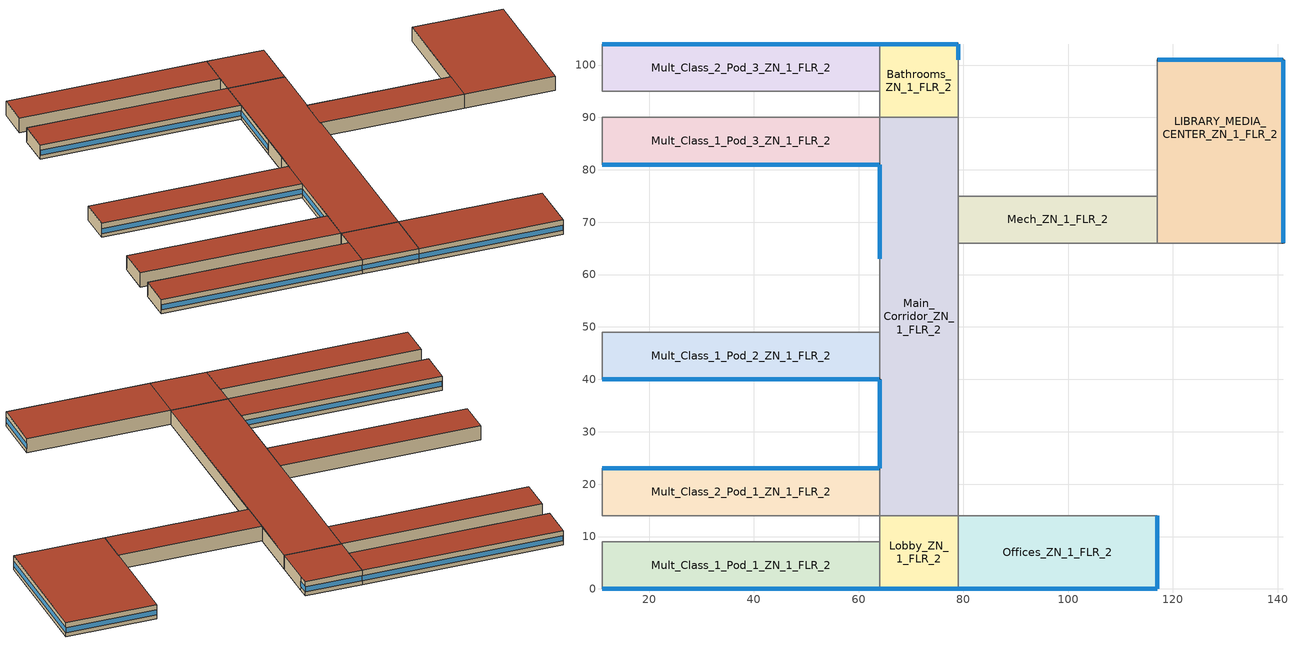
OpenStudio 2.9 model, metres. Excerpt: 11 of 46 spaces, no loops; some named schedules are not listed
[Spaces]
Bathrooms_ZN_1_FLR_2
 floor to Bathrooms_ZN_1_FLR_1: 79,104 79,90 64,90 64,104 z4
 wall outside (Bathrooms_ZN_1_FLR_2_Wall_4 Typical Insulated Steel Framed Exterior Wall R-11.9): 79,104 64,104 z4:8
 wall outside (Bathrooms_ZN_1_FLR_2_Wall_3 Typical Insulated Steel Framed Exterior Wall R-11.9): 79,101 79,104 z4:8
 wall to Auditorium_ZN_1_FLR_1: 79,90 79,101 z4:8
 wall to Mult_Class_2_Pod_3_ZN_1_FLR_2: 64,104 64,95 z4:8
 wall to Corridor_Pod_3_ZN_1_FLR_2: 64,95 64,90 z4:8
 wall to Main_Corridor_ZN_1_FLR_2: 64,90 79,90 z4:8
 window: 78.95,104 64.05,104 z5.1:6.51; 79,101.05 79,103.95 z5.1:6.55
 roof outside (Bathrooms_ZN_1_FLR_2_Ceiling Typical IEAD Roof - Highly Reflective R-20.83): 79,90 79,104 64,104 64,90 z8
Offices_ZN_1_FLR_2
 floor to Offices_ZN_1_FLR_1: 117,14 117,0 79,0 79,14 z4
 wall outside (Offices_ZN_1_FLR_2_Wall_1 Typical Insulated Steel Framed Exterior Wall R-11.9): 79,0 117,0 z4:8
 wall outside (Offices_ZN_1_FLR_2_Wall_2 Typical Insulated Steel Framed Exterior Wall R-11.9): 117,0 117,14 z4:8
 wall to Lobby_ZN_1_FLR_2: 79,14 79,0 z4:8
 wall to Gym_ZN_1_FLR_1: 117,14 79,14 z4:8
 window: 79.05,0 116.95,0 z5.1:6.5; 117,0.05 117,13.95 z5.1:6.51
 roof outside (Offices_ZN_1_FLR_2_Ceiling Typical IEAD Roof - Highly Reflective R-20.83): 117,0 117,14 79,14 79,0 z8
Mech_ZN_1_FLR_2
 floor to Mech_ZN_1_FLR_1: 117,75 117,66 79,66 79,75 z4
 wall to Gym_ZN_1_FLR_1: 79,66 117,66 z4:8
 wall to Main_Corridor_ZN_1_FLR_2: 79,75 79,66 z4:8
 wall to Auditorium_ZN_1_FLR_1: 117,75 79,75 z4:8
 wall to LIBRARY_MEDIA_CENTER_ZN_1_FLR_2: 117,66 117,75 z4:8
 roof outside: 117,66 117,75 79,75 79,66 z8
LIBRARY_MEDIA_CENTER_ZN_1_FLR_2
 floor to Kitchen_ZN_1_FLR_1: 141,75 141,66 117,66 117,75 z4
 floor to Cafeteria_ZN_1_FLR_1: 141,101 141,75 117,75 117,101 z4
 wall outside (LIBRARY_MEDIA_CENTER_Wall_3 Typical Insulated Steel Framed Exterior Wall R-11.9): 141,101 117,101 z4:8
 wall outside (LIBRARY_MEDIA_CENTER_Wall_2 Typical Insulated Steel Framed Exterior Wall R-11.9): 141,66 141,101 z4:8
 wall to Auditorium_ZN_1_FLR_1: 117,101 117,75 z4:8
 wall to Aux_Gym_ZN_1_FLR_1: 117,66 141,66 z4:8
 window: 141,66.05 141,100.95 z5.1:6.5; 140.95,101 117.05,101 z5.1:6.51
 roof outside (LIBRARY_MEDIA_CENTER_Ceiling Typical IEAD Roof - Highly Reflective R-20.83): 141,66 141,101 117,101 117,66 z8
Main_Corridor_ZN_1_FLR_2
 floor to Main_Corridor_ZN_1_FLR_1: 79,90 79,14 64,14 64,90 z4
 wall outside (Main_Corridor_ZN_1_FLR_2_Wall_7 Typical Insulated Steel Framed Exterior Wall R-11.9): 64,81 64,63 z4:8
 wall outside (Main_Corridor_ZN_1_FLR_2_Wall_11 Typical Insulated Steel Framed Exterior Wall R-11.9): 64,40 64,23 z4:8
 wall to Gym_ZN_1_FLR_1: 79,14 79,66 z4:8
 wall to Mult_Class_1_Pod_2_ZN_1_FLR_2: 64,49 64,40 z4:8
 wall to Auditorium_ZN_1_FLR_1: 79,75 79,90 z4:8
 wall to Corridor_Pod_2_ZN_1_FLR_2: 64,54 64,49 z4:8
 wall to Mult_Class_2_Pod_1_ZN_1_FLR_2: 64,23 64,14 z4:8
 wall to Mult_Class_2_Pod_2_ZN_1_FLR_2: 64,63 64,54 z4:8
 wall to Mult_Class_1_Pod_3_ZN_1_FLR_2: 64,90 64,81 z4:8
 wall to Lobby_ZN_1_FLR_2: 64,14 79,14 z4:8
 window: 64,39.95 64,23.05 / 64,80.95 64,63.05 z5.1:6.51
 roof outside (Main_Corridor_ZN_1_FLR_2_Ceiling Typical IEAD Roof - Highly Reflective R-20.83): 79,14 79,90 64,90 64,14 z8
Mult_Class_2_Pod_1_ZN_1_FLR_2
 floor to Mult_Class_2_Pod_1_ZN_1_FLR_1: 64,23 64,14 11,14 11,23 z4
 wall outside (Mult_Class_2_Pod_1_ZN_1_FLR_2_Wall_3 Typical Insulated Steel Framed Exterior Wall R-11.9): 64,23 11,23 z4:8
 wall to Corridor_Pod_1_ZN_1_FLR_2: 11,14 64,14 z4:8
 wall to Corner_Class_2_Pod_1_ZN_1_FLR_2: 11,23 11,14 z4:8
 window: 63.95,23 11.05,23 z5.1:6.5
 roof outside (Mult_Class_2_Pod_1_ZN_1_FLR_2_Ceiling Typical IEAD Roof - Highly Reflective R-20.83): 64,14 64,23 11,23 11,14 z8
Mult_Class_1_Pod_1_ZN_1_FLR_2
 floor to Mult_Class_1_Pod_1_ZN_1_FLR_1: 64,9 64,0 11,0 11,9 z4
 wall outside (Mult_Class_1_Pod_1_ZN_1_FLR_2_Wall_1 Typical Insulated Steel Framed Exterior Wall R-11.9): 11,0 64,0 z4:8
 wall to Lobby_ZN_1_FLR_2: 64,0 64,9 z4:8
 wall to Corridor_Pod_1_ZN_1_FLR_2: 64,9 11,9 z4:8
 wall to Corner_Class_1_Pod_1_ZN_1_FLR_2: 11,9 11,0 z4:8
 window: 11.05,0 63.95,0 z5.1:6.5
 roof outside (Mult_Class_1_Pod_1_ZN_1_FLR_2_Ceiling Typical IEAD Roof - Highly Reflective R-20.83): 64,0 64,9 11,9 11,0 z8
Mult_Class_1_Pod_2_ZN_1_FLR_2
 floor to Mult_Class_1_Pod_2_ZN_1_FLR_1: 64,49 64,40 11,40 11,49 z4
 wall outside (Mult_Class_1_Pod_2_ZN_1_FLR_2_Wall_1 Typical Insulated Steel Framed Exterior Wall R-11.9): 11,40 64,40 z4:8
 wall to Corner_Class_1_Pod_2_ZN_1_FLR_2: 11,49 11,40 z4:8
 wall to Corridor_Pod_2_ZN_1_FLR_2: 64,49 11,49 z4:8
 window: 11.05,40 63.95,40 z5.1:6.5
 roof outside (Mult_Class_1_Pod_2_ZN_1_FLR_2_Ceiling Typical IEAD Roof - Highly Reflective R-20.83): 64,40 64,49 11,49 11,40 z8
Mult_Class_1_Pod_3_ZN_1_FLR_2
 floor to Mult_Class_1_Pod_3_ZN_1_FLR_1: 64,90 64,81 11,81 11,90 z4
 wall outside (Mult_Class_1_Pod_3_ZN_1_FLR_2_Wall_1 Typical Insulated Steel Framed Exterior Wall R-11.9): 11,81 64,81 z4:8
 wall to Corridor_Pod_3_ZN_1_FLR_2: 64,90 11,90 z4:8
 wall to Corner_Class_1_Pod_3_ZN_1_FLR_2: 11,90 11,81 z4:8
 window: 11.05,81 63.95,81 z5.1:6.5
 roof outside (Mult_Class_1_Pod_3_ZN_1_FLR_2_Ceiling Typical IEAD Roof - Highly Reflective R-20.83): 64,81 64,90 11,90 11,81 z8
Mult_Class_2_Pod_3_ZN_1_FLR_2
 floor to Mult_Class_2_Pod_3_ZN_1_FLR_1: 64,104 64,95 11,95 11,104 z4
 wall outside (Mult_Class_2_Pod_3_ZN_1_FLR_2_Wall_3 Typical Insulated Steel Framed Exterior Wall R-11.9): 64,104 11,104 z4:8
 wall to Corner_Class_2_Pod_3_ZN_1_FLR_2: 11,104 11,95 z4:8
 wall to Corridor_Pod_3_ZN_1_FLR_2: 11,95 64,95 z4:8
 window: 63.95,104 11.05,104 z5.1:6.5
 roof outside (Mult_Class_2_Pod_3_ZN_1_FLR_2_Ceiling Typical IEAD Roof - Highly Reflective R-20.83): 64,95 64,104 11,104 11,95 z8
Lobby_ZN_1_FLR_2
 floor to Lobby_ZN_1_FLR_1: 79,14 79,0 64,0 64,14 z4
 wall outside (Lobby_ZN_1_FLR_2_Wall_1 Typical Insulated Steel Framed Exterior Wall R-11.9): 64,0 79,0 z4:8
 wall to Corridor_Pod_1_ZN_1_FLR_2: 64,14 64,9 z4:8
 window: 64.05,0 78.95,0 z5.1:6.51
 roof outside (Lobby_ZN_1_FLR_2_Ceiling Typical IEAD Roof - Highly Reflective R-20.83): 79,0 79,14 64,14 64,0 z8
[Site]
El Paso International Ap  Ut_TX_USA: Latitude {deg}=31; Longitude {deg}=-106; Time Zone {hr}=-7; Elevation {m}=1186; Terrain=City
[Building]
-SecondarySchool-ASHRAE 169-2013-3B created: 2020-09-12 15:44:12 -0400: North Axis {deg}=0; Default Construction Set=90.1-2010 - SecSchl - ASHRAE 169-2013-3B; Standards Number of Stories=2; Standards Number of Above Ground Stories=2; Standards Building Type=SecondarySchool
[ClimateZones]
Climate Zone Institution Name 1=ASHRAE; Climate Zone Document Name 1=ANSI/ASHRAE Standard 169; Climate Zone Document Year 1=2006; Climate Zone Value 1=3B
[Site:WaterMainsTemperature]
Calculation Method=Correlation; Annual Average Outdoor Air Temperature {C}=17.9417; Maximum Difference In Monthly Average Outdoor Air Temperatures {deltaC}=21.1
[SizingPeriod:DesignDay] Barometric Pressure {Pa}=87865; Sky Clearness=0; Rain Indicator=0; Snow Indicator=0; Day of Month=21; Daylight Saving Time Indicator=0; Humidity Indicating Type=Wetbulb; Dry-Bulb Temperature Range Modifier Type=DefaultMultipliers
Name | Maximum Dry-Bulb Temperature {C} | Daily Dry-Bulb Temperature Range {deltaC} | Humidity Indicating Conditions at Maximum Dry-Bulb | Wind Speed {m/s} | Wind Direction {deg} | Month | Day Type | Solar Model Indicator | ASHRAE Taub | ASHRAE Taud
El Paso International Ap  Ut Ann Clg .4% Condns DB=>MWB | 38.1 | 13 | 18.1 | 3.9 | 280 | 7 | SummerDesignDay | ASHRAETau | 0.605 | 1.547
El Paso International Ap  Ut Ann Htg 99.6% Condns DB | -5.2 | 0 | -5.2 | 2.2 | 20 | 12 | WinterDesignDay | ASHRAEClearSky
[Site:GroundTemperature:BuildingSurface]
20.79, 20.78, 20.8, 20.86, 20.94, 23.2, 23.52, 23.58, 23.59, 21.3, 20.97, 20.84
[Material:NoMass] Thermal Absorptance=0.9; Solar Absorptance=0.7
Name | Roughness | Thermal Resistance {m2-K/W} | Visible Absorptance
CP02 CARPET PAD | VeryRough | 0.21648 | 0.8
Typical Insulation R-6.78 | Smooth | 1.19347 | 0.7
Typical Carpet Pad | Smooth | 0.21648 | 0.8
Typical Insulation R-9.73 | Smooth | 1.71283 | 0.7
Typical Insulation R-19.72 | Smooth | 3.4722 | 0.7
Typical Insulation R-0.58 | Smooth | 0.101875 | 0.7
Typical Insulation | Smooth | 0.0282222 | 0.7
Mult_Class_1_Pod_2_ZN_1_FLR_2_Ceiling Typical Insulation R-19.72 1; Mult_Class_1_Pod_1_ZN_1_FLR_2_Ceiling Typical Insulation R-19.72 1; Mult_Class_2_Pod_3_ZN_1_FLR_2_Ceiling Typical Insulation R-19.72 1; Mult_Class_2_Pod_1_ZN_1_FLR_2_Ceiling Typical Insulation R-19.72 1; Mult_Class_1_Pod_3_ZN_1_FLR_2_Ceiling Typical Insulation R-19.72 1 | Smooth | 3.00801 | 0.7
Bathrooms_ZN_1_FLR_2_Wall_3 Typical Insulation R-9.73 1 | Smooth | 0.519927 | 0.7
Bathrooms_ZN_1_FLR_2_Ceiling Typical Insulation R-19.72 1 | Smooth | 3.10282 | 0.7
Main_Corridor_ZN_1_FLR_2_Wall_7 Typical Insulation R-9.73 1 | Smooth | 0.70662 | 0.7
Mult_Class_2_Pod_3_ZN_1_FLR_2_Wall_3 Typical Insulation R-9.73 1; Mult_Class_1_Pod_1_ZN_1_FLR_2_Wall_1 Typical Insulation R-9.73 1 | Smooth | 0.755255 | 0.7
LIBRARY_MEDIA_CENTER_Wall_3 Typical Insulation R-9.73 1 | Smooth | 0.733802 | 0.7
LIBRARY_MEDIA_CENTER_Wall_2 Typical Insulation R-9.73 1 | Smooth | 0.742052 | 0.7
Offices_ZN_1_FLR_2_Wall_2 Typical Insulation R-9.73 1 | Smooth | 0.692521 | 0.7
Offices_ZN_1_FLR_2_Ceiling Typical Insulation R-19.72 1 | Smooth | 3.05718 | 0.7
Lobby_ZN_1_FLR_2_Wall_1 Typical Insulation R-9.73 1 | Smooth | 0.741747 | 0.7
Mult_Class_1_Pod_2_ZN_1_FLR_2_Wall_1 Typical Insulation R-9.73 1; Mult_Class_1_Pod_3_ZN_1_FLR_2_Wall_1 Typical Insulation R-9.73 1; Mult_Class_2_Pod_1_ZN_1_FLR_2_Wall_3 Typical Insulation R-9.73 1 | Smooth | 0.748283 | 0.7
Lobby_ZN_1_FLR_2_Ceiling Typical Insulation R-19.72 1 | Smooth | 3.15883 | 0.7
Main_Corridor_ZN_1_FLR_2_Wall_11 Typical Insulation R-9.73 1 | Smooth | 0.703668 | 0.7
Main_Corridor_ZN_1_FLR_2_Ceiling Typical Insulation R-19.72 1 | Smooth | 3.3302 | 0.7
LIBRARY_MEDIA_CENTER_Ceiling Typical Insulation R-19.72 1 | Smooth | 3.16359 | 0.7
Offices_ZN_1_FLR_2_Wall_1 Typical Insulation R-9.73 1 | Smooth | 0.743491 | 0.7
Bathrooms_ZN_1_FLR_2_Wall_4 Typical Insulation R-9.73 1 | Smooth | 0.718516 | 0.7
[Material]
Name | Roughness | Thickness {m} | Conductivity {W/m-K} | Density {kg/m3} | Specific Heat {J/kg-K} | Thermal Absorptance | Solar Absorptance | Visible Absorptance
100mm Normalweight concrete floor | MediumSmooth | 0.1016 | 2.31 | 2322 | 832
G01 13mm gypsum board | Smooth | 0.0127 | 0.16 | 800 | 1090 | 0.9 | 0.7 | 0.5
4 in. Normalweight Concrete Floor | MediumRough | 0.1016 | 2.31 | 2322 | 832 | 0.9 | 0.7 | 0.7
25mm Stucco | Smooth | 0.0254 | 0.72 | 1856 | 840 | 0.9 | 0.7 | 0.7
5/8 in. Gypsum Board | MediumSmooth | 0.0159 | 0.16 | 800 | 1090 | 0.9 | 0.7 | 0.7
Roof Membrane - Highly Reflective | VeryRough | 0.0095 | 0.16 | 1121.29 | 1460 | 0.75 | 0.45 | 0.7
Metal Roof Surface; F08 Metal surface | Smooth | 0.0008 | 45.28 | 7824 | 500 | 0.9 | 0.7 | 0.7
8 in. Normalweight Concrete Floor | MediumRough | 0.2032 | 2.31 | 2322 | 832 | 0.9 | 0.7 | 0.7
8 in. Concrete Block Basement Wall | MediumRough | 0.2032 | 1.326 | 1842 | 912 | 0.9 | 0.7 | 0.7
G05 25mm wood | MediumSmooth | 0.0254 | 0.15 | 608 | 1630 | 0.9 | 0.5 | 0.5
Std Wood 6inch | MediumSmooth | 0.15 | 0.12 | 540 | 1210 | 0.9 | 0.7 | 0.7
[DefaultConstructionSet]
90.1-2010 - SecSchl - ASHRAE 169-2013-3B: Default Exterior Surface Constructions=Default Surface Constructions 1; Default Interior Surface Constructions=Default Surface Constructions 2; Default Ground Contact Surface Constructions=Default Surface Constructions 3; Default Exterior SubSurface Constructions=Default Sub Surface Constructions 1; Default Interior SubSurface Constructions=Default Sub Surface Constructions 2; Interior Partition Construction=Typical Interior Partition
[DefaultSurfaceConstructions]
Name | Floor Construction | Wall Construction | Roof Ceiling Construction
Default Surface Constructions 1 | Typical Insulated Exterior Mass Floor R-9.35 | Typical Insulated Steel Framed Exterior Wall R-11.9 | Typical IEAD Roof - Highly Reflective R-20.83
Default Surface Constructions 2 | Typical Interior Floor | Typical Interior Wall | Typical Interior Ceiling
Default Surface Constructions 3 | Smallhotel 2010 Slab Floor | Typical Insulated Basement Mass Wall
[Construction]
Typical Insulated Exterior Mass Floor R-9.35: Typical Insulation R-6.78, 4 in. Normalweight Concrete Floor, Typical Carpet Pad
Typical Insulated Steel Framed Exterior Wall R-11.9: 25mm Stucco, 5/8 in. Gypsum Board, Typical Insulation R-9.73, 5/8 in. Gypsum Board
Typical IEAD Roof - Highly Reflective R-20.83: Roof Membrane - Highly Reflective, Typical Insulation R-19.72, Metal Roof Surface
Typical Interior Floor: 100mm Normalweight concrete floor, CP02 CARPET PAD
Typical Interior Wall: G01 13mm gypsum board, G01 13mm gypsum board
Typical Interior Ceiling: CP02 CARPET PAD, 100mm Normalweight concrete floor
Smallhotel 2010 Slab Floor: 8 in. Normalweight Concrete Floor, CP02 CARPET PAD
Typical Insulated Basement Mass Wall: 8 in. Concrete Block Basement Wall
U 0.62 SHGC 0.25 Dbl Ref-C-H Clr 6mm/6mm Air: REF C CLEAR HI 6MM, AIR 6MM, CLEAR 6MM
Typical Insulated Metal Door R-1.43: F08 Metal surface, Typical Insulation R-0.58
U 0.88 SHGC 0.16 Sgl Ref-A-L Clr 6mm: REF A CLEAR LO 6MM
Typical Overhead Door: Typical Insulation
U 1.17 SHGC 0.39 Simple Glazing Skylight U-1.17 SHGC 0.39: U 1.17 SHGC 0.39 Simple Glazing U-1.17 SHGC 0.39
Typical Interior Window: Clear 3mm
Typical Interior Door; Typical Interior Partition: G05 25mm wood
InteriorFurnishings: Std Wood 6inch
Mult_Class_1_Pod_2_ZN_1_FLR_2_Ceiling Typical IEAD Roof - Highly Reflective R-20.83: Roof Membrane - Highly Reflective, Mult_Class_1_Pod_2_ZN_1_FLR_2_Ceiling Typical Insulation R-19.72 1, Metal Roof Surface
Mult_Class_1_Pod_1_ZN_1_FLR_2_Ceiling Typical IEAD Roof - Highly Reflective R-20.83: Roof Membrane - Highly Reflective, Mult_Class_1_Pod_1_ZN_1_FLR_2_Ceiling Typical Insulation R-19.72 1, Metal Roof Surface
Bathrooms_ZN_1_FLR_2_Wall_3 Typical Insulated Steel Framed Exterior Wall R-11.9: 25mm Stucco, 5/8 in. Gypsum Board, Bathrooms_ZN_1_FLR_2_Wall_3 Typical Insulation R-9.73 1, 5/8 in. Gypsum Board
Bathrooms_ZN_1_FLR_2_Ceiling Typical IEAD Roof - Highly Reflective R-20.83: Roof Membrane - Highly Reflective, Bathrooms_ZN_1_FLR_2_Ceiling Typical Insulation R-19.72 1, Metal Roof Surface
Mult_Class_2_Pod_3_ZN_1_FLR_2_Ceiling Typical IEAD Roof - Highly Reflective R-20.83: Roof Membrane - Highly Reflective, Mult_Class_2_Pod_3_ZN_1_FLR_2_Ceiling Typical Insulation R-19.72 1, Metal Roof Surface
Main_Corridor_ZN_1_FLR_2_Wall_7 Typical Insulated Steel Framed Exterior Wall R-11.9: 25mm Stucco, 5/8 in. Gypsum Board, Main_Corridor_ZN_1_FLR_2_Wall_7 Typical Insulation R-9.73 1, 5/8 in. Gypsum Board
Mult_Class_2_Pod_3_ZN_1_FLR_2_Wall_3 Typical Insulated Steel Framed Exterior Wall R-11.9: 25mm Stucco, 5/8 in. Gypsum Board, Mult_Class_2_Pod_3_ZN_1_FLR_2_Wall_3 Typical Insulation R-9.73 1, 5/8 in. Gypsum Board
LIBRARY_MEDIA_CENTER_Wall_3 Typical Insulated Steel Framed Exterior Wall R-11.9: 25mm Stucco, 5/8 in. Gypsum Board, LIBRARY_MEDIA_CENTER_Wall_3 Typical Insulation R-9.73 1, 5/8 in. Gypsum Board
LIBRARY_MEDIA_CENTER_Wall_2 Typical Insulated Steel Framed Exterior Wall R-11.9: 25mm Stucco, 5/8 in. Gypsum Board, LIBRARY_MEDIA_CENTER_Wall_2 Typical Insulation R-9.73 1, 5/8 in. Gypsum Board
Offices_ZN_1_FLR_2_Wall_2 Typical Insulated Steel Framed Exterior Wall R-11.9: 25mm Stucco, 5/8 in. Gypsum Board, Offices_ZN_1_FLR_2_Wall_2 Typical Insulation R-9.73 1, 5/8 in. Gypsum Board
Offices_ZN_1_FLR_2_Ceiling Typical IEAD Roof - Highly Reflective R-20.83: Roof Membrane - Highly Reflective, Offices_ZN_1_FLR_2_Ceiling Typical Insulation R-19.72 1, Metal Roof Surface
Lobby_ZN_1_FLR_2_Wall_1 Typical Insulated Steel Framed Exterior Wall R-11.9: 25mm Stucco, 5/8 in. Gypsum Board, Lobby_ZN_1_FLR_2_Wall_1 Typical Insulation R-9.73 1, 5/8 in. Gypsum Board
Mult_Class_2_Pod_1_ZN_1_FLR_2_Ceiling Typical IEAD Roof - Highly Reflective R-20.83: Roof Membrane - Highly Reflective, Mult_Class_2_Pod_1_ZN_1_FLR_2_Ceiling Typical Insulation R-19.72 1, Metal Roof Surface
Mult_Class_1_Pod_2_ZN_1_FLR_2_Wall_1 Typical Insulated Steel Framed Exterior Wall R-11.9: 25mm Stucco, 5/8 in. Gypsum Board, Mult_Class_1_Pod_2_ZN_1_FLR_2_Wall_1 Typical Insulation R-9.73 1, 5/8 in. Gypsum Board
Mult_Class_1_Pod_3_ZN_1_FLR_2_Wall_1 Typical Insulated Steel Framed Exterior Wall R-11.9: 25mm Stucco, 5/8 in. Gypsum Board, Mult_Class_1_Pod_3_ZN_1_FLR_2_Wall_1 Typical Insulation R-9.73 1, 5/8 in. Gypsum Board
Lobby_ZN_1_FLR_2_Ceiling Typical IEAD Roof - Highly Reflective R-20.83: Roof Membrane - Highly Reflective, Lobby_ZN_1_FLR_2_Ceiling Typical Insulation R-19.72 1, Metal Roof Surface
Mult_Class_1_Pod_1_ZN_1_FLR_2_Wall_1 Typical Insulated Steel Framed Exterior Wall R-11.9: 25mm Stucco, 5/8 in. Gypsum Board, Mult_Class_1_Pod_1_ZN_1_FLR_2_Wall_1 Typical Insulation R-9.73 1, 5/8 in. Gypsum Board
Main_Corridor_ZN_1_FLR_2_Wall_11 Typical Insulated Steel Framed Exterior Wall R-11.9: 25mm Stucco, 5/8 in. Gypsum Board, Main_Corridor_ZN_1_FLR_2_Wall_11 Typical Insulation R-9.73 1, 5/8 in. Gypsum Board
Main_Corridor_ZN_1_FLR_2_Ceiling Typical IEAD Roof - Highly Reflective R-20.83: Roof Membrane - Highly Reflective, Main_Corridor_ZN_1_FLR_2_Ceiling Typical Insulation R-19.72 1, Metal Roof Surface
Mult_Class_1_Pod_3_ZN_1_FLR_2_Ceiling Typical IEAD Roof - Highly Reflective R-20.83: Roof Membrane - Highly Reflective, Mult_Class_1_Pod_3_ZN_1_FLR_2_Ceiling Typical Insulation R-19.72 1, Metal Roof Surface
LIBRARY_MEDIA_CENTER_Ceiling Typical IEAD Roof - Highly Reflective R-20.83: Roof Membrane - Highly Reflective, LIBRARY_MEDIA_CENTER_Ceiling Typical Insulation R-19.72 1, Metal Roof Surface
Offices_ZN_1_FLR_2_Wall_1 Typical Insulated Steel Framed Exterior Wall R-11.9: 25mm Stucco, 5/8 in. Gypsum Board, Offices_ZN_1_FLR_2_Wall_1 Typical Insulation R-9.73 1, 5/8 in. Gypsum Board
Bathrooms_ZN_1_FLR_2_Wall_4 Typical Insulated Steel Framed Exterior Wall R-11.9: 25mm Stucco, 5/8 in. Gypsum Board, Bathrooms_ZN_1_FLR_2_Wall_4 Typical Insulation R-9.73 1, 5/8 in. Gypsum Board
Mult_Class_2_Pod_1_ZN_1_FLR_2_Wall_3 Typical Insulated Steel Framed Exterior Wall R-11.9: 25mm Stucco, 5/8 in. Gypsum Board, Mult_Class_2_Pod_1_ZN_1_FLR_2_Wall_3 Typical Insulation R-9.73 1, 5/8 in. Gypsum Board
[DefaultSubSurfaceConstructions]
Name | Fixed Window Construction | Operable Window Construction | Door Construction | Glass Door Construction | Overhead Door Construction | Skylight Construction | Tubular Daylight Dome Construction | Tubular Daylight Diffuser Construction
Default Sub Surface Constructions 1 | U 0.62 SHGC 0.25 Dbl Ref-C-H Clr 6mm/6mm Air | U 0.62 SHGC 0.25 Dbl Ref-C-H Clr 6mm/6mm Air | Typical Insulated Metal Door R-1.43 | U 0.88 SHGC 0.16 Sgl Ref-A-L Clr 6mm | Typical Overhead Door | U 1.17 SHGC 0.39 Simple Glazing Skylight U-1.17 SHGC 0.39 | Typical Interior Window | Typical Interior Window
Default Sub Surface Constructions 2 | Typical Interior Window | Typical Interior Window | Typical Interior Door
[WindowMaterial:Glazing] Optical Data Type=SpectralAverage; Infrared Transmittance at Normal Incidence=0; Front Side Infrared Hemispherical Emissivity=0.84; Conductivity {W/m-K}=0.9; Dirt Correction Factor for Solar and Visible Transmittance=1; Solar Diffusing=No
Name | Thickness {m} | Solar Transmittance at Normal Incidence | Front Side Solar Reflectance at Normal Incidence | Back Side Solar Reflectance at Normal Incidence | Visible Transmittance at Normal Incidence | Front Side Visible Reflectance at Normal Incidence | Back Side Visible Reflectance at Normal Incidence | Back Side Infrared Hemispherical Emissivity
REF C CLEAR HI 6MM | 0.006 | 0.2 | 0.16 | 0.39 | 0.22 | 0.17 | 0.35 | 0.55
CLEAR 6MM | 0.006 | 0.775 | 0.071 | 0.071 | 0.881 | 0.08 | 0.08 | 0.84
REF A CLEAR LO 6MM | 0.006 | 0.066 | 0.341 | 0.493 | 0.08 | 0.41 | 0.37 | 0.4
Clear 3mm | 0.003 | 0.837 | 0.075 | 0.075 | 0.898 | 0.081 | 0.081 | 0.84
[WindowMaterial:Gas]
AIR 6MM: Gas Type=Air; Thickness {m}=0.0063
[WindowMaterial:SimpleGlazingSystem]
U 1.17 SHGC 0.39 Simple Glazing U-1.17 SHGC 0.39: U-Factor {W/m2-K}=6.64357; Solar Heat Gain Coefficient=0.39; Visible Transmittance=0.23
[Space] Building Story=Building Story 2; Part of Total Floor Area=Yes
Name | Space Type | Thermal Zone
Bathrooms_ZN_1_FLR_2 | SecondarySchool Restroom | Bathrooms_ZN_1_FLR_2 ZN
LIBRARY_MEDIA_CENTER_ZN_1_FLR_2 | SecondarySchool Library | LIBRARY_MEDIA_CENTER_ZN_1_FLR_2 ZN
Mult_Class_1_Pod_3_ZN_1_FLR_2 | SecondarySchool ComputerRoom | Mult_Class_1_Pod_3_ZN_1_FLR_2 ZN
Offices_ZN_1_FLR_2 | SecondarySchool Office | Offices_ZN_1_FLR_2 ZN
Mult_Class_2_Pod_3_ZN_1_FLR_2 | SecondarySchool ComputerRoom | Mult_Class_2_Pod_3_ZN_1_FLR_2 ZN
Mech_ZN_1_FLR_2 | SecondarySchool Mechanical | Mech_ZN_1_FLR_2 ZN
Mult_Class_2_Pod_1_ZN_1_FLR_2 | SecondarySchool Classroom | Mult_Class_2_Pod_1_ZN_1_FLR_2 ZN
Mult_Class_1_Pod_1_ZN_1_FLR_2 | SecondarySchool Classroom | Mult_Class_1_Pod_1_ZN_1_FLR_2 ZN
Main_Corridor_ZN_1_FLR_2 | SecondarySchool Corridor | Main_Corridor_ZN_1_FLR_2 ZN
Lobby_ZN_1_FLR_2 | SecondarySchool Lobby | Lobby_ZN_1_FLR_2 ZN
Mult_Class_1_Pod_2_ZN_1_FLR_2 | SecondarySchool Classroom | Mult_Class_1_Pod_2_ZN_1_FLR_2 ZN
[BuildingStory]
Building Story 2: Nominal Z Coordinate {m}=4
[SpaceType] Standards Building Type=SecondarySchool
Name | Default Schedule Set | Design Specification Outdoor Air Object | Standards Space Type
SecondarySchool Office | SecondarySchool Office Schedule Set | SecondarySchool Office Ventilation | Office
SecondarySchool Lobby | SecondarySchool Lobby Schedule Set | SecondarySchool Lobby Ventilation | Lobby
SecondarySchool Mechanical | SecondarySchool Mechanical Schedule Set | SecondarySchool Mechanical Ventilation | Mechanical
SecondarySchool Restroom | SecondarySchool Restroom Schedule Set | SecondarySchool Restroom Ventilation | Restroom
SecondarySchool Library | SecondarySchool Library Schedule Set | SecondarySchool Library Ventilation | Library
SecondarySchool Corridor | SecondarySchool Corridor Schedule Set | SecondarySchool Corridor Ventilation | Corridor
SecondarySchool Classroom | SecondarySchool Classroom Schedule Set | SecondarySchool Classroom Ventilation | Classroom
SecondarySchool ComputerRoom | SecondarySchool ComputerRoom Schedule Set | SecondarySchool ComputerRoom Ventilation | ComputerRoom
[People:Definition] Number of People Calculation Method=People/Area; Fraction Radiant=0.3
Name | People per Space Floor Area {person/m2}
SecondarySchool Classroom People Definition; SecondarySchool ComputerRoom People Definition | 0.376737
SecondarySchool Library People Definition | 0.107639
SecondarySchool Office People Definition | 0.0538196
[People] Work Efficiency Schedule=Work Efficiency Schedule; Clothing Insulation Schedule=Clothing Schedule; Air Velocity Schedule=Air Velocity Schedule; Multiplier=1
Name | People Definition | Space or SpaceType
SecondarySchool Classroom People | SecondarySchool Classroom People Definition | SecondarySchool Classroom
SecondarySchool ComputerRoom People | SecondarySchool ComputerRoom People Definition | SecondarySchool ComputerRoom
SecondarySchool Library People | SecondarySchool Library People Definition | SecondarySchool Library
SecondarySchool Office People | SecondarySchool Office People Definition | SecondarySchool Office
[Lights:Definition] Design Level Calculation Method=Watts/Area; Fraction Radiant=0.37; Fraction Visible=0.2
Name | Watts per Space Floor Area {W/m2}
SecondarySchool Classroom Lights Definition; SecondarySchool ComputerRoom Lights Definition | 13.3472
SecondarySchool Corridor Lights Definition | 7.10418
SecondarySchool Library Lights Definition | 12.7014
SecondarySchool Lobby Lights Definition | 9.68752
SecondarySchool Mechanical Lights Definition | 10.2257
SecondarySchool Office Lights Definition | 11.9479
SecondarySchool Restroom Lights Definition | 10.5486
[Lights] Fraction Replaceable=1
Name | Lights Definition | Space or SpaceType | Schedule
SecondarySchool Classroom Lights | SecondarySchool Classroom Lights Definition | SecondarySchool Classroom | SchoolSecondary BLDG_LIGHT_CLASSROOM_SCH_2010 OccSensor Reduction
SecondarySchool ComputerRoom Lights | SecondarySchool ComputerRoom Lights Definition | SecondarySchool ComputerRoom
SecondarySchool Corridor Lights | SecondarySchool Corridor Lights Definition | SecondarySchool Corridor
SecondarySchool Library Lights | SecondarySchool Library Lights Definition | SecondarySchool Library
SecondarySchool Lobby Lights | SecondarySchool Lobby Lights Definition | SecondarySchool Lobby
SecondarySchool Mechanical Lights | SecondarySchool Mechanical Lights Definition | SecondarySchool Mechanical
SecondarySchool Office Lights | SecondarySchool Office Lights Definition | SecondarySchool Office | SchoolSecondary BLDG_LIGHT_OFFICE_SCH_2010 OccSensor Reduction
SecondarySchool Restroom Lights | SecondarySchool Restroom Lights Definition | SecondarySchool Restroom | SchoolSecondary BLDG_LIGHT_BATH_SCH_2010 OccSensor Reduction
[ElectricEquipment:Definition] Design Level Calculation Method=Watts/Area; Fraction Radiant=0.5
Name | Watts per Space Floor Area {W/m2}
SecondarySchool Classroom Elec Equip Definition | 9.99967
SecondarySchool ComputerRoom Elec Equip Definition | 19.9993
SecondarySchool Corridor Elec Equip Definition; SecondarySchool Lobby Elec Equip Definition; SecondarySchool Mechanical Elec Equip Definition; SecondarySchool Restroom Elec Equip Definition | 3.98265
SecondarySchool Library Elec Equip Definition | 10.0104
SecondarySchool Office Elec Equip Definition | 10.7639
[ElectricEquipment]
Name | Electric Equipment Definition | Space or SpaceType
SecondarySchool Classroom Elec Equip | SecondarySchool Classroom Elec Equip Definition | SecondarySchool Classroom
SecondarySchool ComputerRoom Elec Equip | SecondarySchool ComputerRoom Elec Equip Definition | SecondarySchool ComputerRoom
SecondarySchool Corridor Elec Equip | SecondarySchool Corridor Elec Equip Definition | SecondarySchool Corridor
SecondarySchool Library Elec Equip | SecondarySchool Library Elec Equip Definition | SecondarySchool Library
SecondarySchool Lobby Elec Equip | SecondarySchool Lobby Elec Equip Definition | SecondarySchool Lobby
SecondarySchool Mechanical Elec Equip | SecondarySchool Mechanical Elec Equip Definition | SecondarySchool Mechanical
SecondarySchool Office Elec Equip | SecondarySchool Office Elec Equip Definition | SecondarySchool Office
SecondarySchool Restroom Elec Equip | SecondarySchool Restroom Elec Equip Definition | SecondarySchool Restroom
[DesignSpecification:OutdoorAir] Outdoor Air Method=Sum; Outdoor Air Flow per Person {m3/s-person}=0; Outdoor Air Flow Rate {m3/s}=0; Outdoor Air Flow Air Changes per Hour {1/hr}=0
Name | Outdoor Air Flow per Floor Area {m3/s-m2}
SecondarySchool Classroom Ventilation; SecondarySchool ComputerRoom Ventilation | 0.0023876
SecondarySchool Corridor Ventilation; SecondarySchool Lobby Ventilation; SecondarySchool Restroom Ventilation | 0.0003048
SecondarySchool Library Ventilation | 0.0011176
SecondarySchool Mechanical Ventilation | 0.0006096
SecondarySchool Office Ventilation | 0.0004318
[DefaultScheduleSet] People Activity Level Schedule=SchoolSecondary ACTIVITY_SCH; Electric Equipment Schedule=SchoolSecondary BLDG_EQUIP_SCH; Infiltration Schedule=SchoolSecondary INFIL_SCH_PNNL
Name | Number of People Schedule | Lighting Schedule
SecondarySchool Classroom Schedule Set; SecondarySchool ComputerRoom Schedule Set | SchoolSecondary BLDG_OCC_SCH | SchoolSecondary BLDG_LIGHT_CLASSROOM_SCH_2010
SecondarySchool Corridor Schedule Set | SchoolSecondary BLDG_OCC_SCH | SchoolSecondary BLDG_LIGHT_CORRIDOR_SCH_2010
SecondarySchool Library Schedule Set | SchoolSecondary BLDG_OCC_SCH | SchoolSecondary BLDG_LIGHT_LIBRARY_SCH_2010
SecondarySchool Lobby Schedule Set | SchoolSecondary BLDG_OCC_SCH | SchoolSecondary BLDG_LIGHT_LOBBYFLR1_SCH_2010
SecondarySchool Mechanical Schedule Set | SchoolSecondary BLDG_OCC_SCH | SchoolSecondary BLDG_LIGHT_MECHANICAL_SCH_2010
SecondarySchool Office Schedule Set | SchoolSecondary BLDG_OCC_SCH_Offices | SchoolSecondary BLDG_LIGHT_OFFICE_SCH_2010
SecondarySchool Restroom Schedule Set | SchoolSecondary BLDG_OCC_SCH | SchoolSecondary BLDG_LIGHT_BATH_SCH_2010
[ThermostatSetpoint:DualSetpoint]
Name | Heating Setpoint Temperature Schedule | Cooling Setpoint Temperature Schedule
SecondarySchool Restroom Thermostat 2; SecondarySchool Mechanical Thermostat 2 | SchoolSecondary HTGSETP_SCH_Setback | SchoolSecondary CLGSETP_SCH_Setback
SecondarySchool Library Thermostat 1; SecondarySchool Lobby Thermostat 2; SecondarySchool Corridor Thermostat 8; SecondarySchool Classroom Thermostat 14; SecondarySchool Classroom Thermostat 16; SecondarySchool ComputerRoom Thermostat 1; SecondarySchool Classroom Thermostat 19; SecondarySchool ComputerRoom Thermostat 2; SecondarySchool Office Thermostat 2 | SchoolSecondary HTGSETP_SCH_YES_OPTIMUM | SchoolSecondary CLGSETP_SCH_NO_SETBACK
[SpaceInfiltration:DesignFlowRate] Schedule=SchoolSecondary INFIL_SCH_PNNL; Design Flow Rate Calculation Method=Flow/ExteriorArea; Constant Term Coefficient=0; Temperature Term Coefficient=0; Velocity Term Coefficient=0.224; Velocity Squared Term Coefficient=0
Name | Space or SpaceType | Flow per Exterior Surface Area {m3/s-m2}
Bathrooms_ZN_1_FLR_2 Infiltration | Bathrooms_ZN_1_FLR_2 | 0.000145423
LIBRARY_MEDIA_CENTER_ZN_1_FLR_2 Infiltration | LIBRARY_MEDIA_CENTER_ZN_1_FLR_2 | 0.000124925
Lobby_ZN_1_FLR_2 Infiltration | Lobby_ZN_1_FLR_2 | 0.000126572
Main_Corridor_ZN_1_FLR_2 Infiltration | Main_Corridor_ZN_1_FLR_2 | 6.22971e-05
Mult_Class_1_Pod_1_ZN_1_FLR_2 Infiltration | Mult_Class_1_Pod_1_ZN_1_FLR_2 | 0.000175253
Mult_Class_1_Pod_2_ZN_1_FLR_2 Infiltration | Mult_Class_1_Pod_2_ZN_1_FLR_2 | 0.000175253
Mult_Class_1_Pod_3_ZN_1_FLR_2 Infiltration | Mult_Class_1_Pod_3_ZN_1_FLR_2 | 0.000175253
Mult_Class_2_Pod_1_ZN_1_FLR_2 Infiltration | Mult_Class_2_Pod_1_ZN_1_FLR_2 | 0.000175253
Mult_Class_2_Pod_3_ZN_1_FLR_2 Infiltration | Mult_Class_2_Pod_3_ZN_1_FLR_2 | 0.000175253
Offices_ZN_1_FLR_2 Infiltration | Offices_ZN_1_FLR_2 | 0.000160096
[ThermalZone] Use Ideal Air Loads=No
Name | Primary Daylighting Control | Fraction of Zone Controlled by Primary Daylighting Control | Secondary Daylighting Control | Fraction of Zone Controlled by Secondary Daylighting Control | Thermostat
Bathrooms_ZN_1_FLR_2 ZN | Bathrooms_ZN_1_FLR_2 Daylt Sensor 1 | 0.096 | Bathrooms_ZN_1_FLR_2 Daylt Sensor 2 | 0.096 | SecondarySchool Restroom Thermostat 2
LIBRARY_MEDIA_CENTER_ZN_1_FLR_2 ZN | LIBRARY_MEDIA_CENTER_ZN_1_FLR_2 Daylt Sensor 1 | 0.084 | LIBRARY_MEDIA_CENTER_ZN_1_FLR_2 Daylt Sensor 2 | 0.084 | SecondarySchool Library Thermostat 1
Lobby_ZN_1_FLR_2 ZN | Lobby_ZN_1_FLR_2 Daylt Sensor 1 | 0.179 |  |  | SecondarySchool Lobby Thermostat 2
Main_Corridor_ZN_1_FLR_2 ZN | Main_Corridor_ZN_1_FLR_2 Daylt Sensor 1 | 0.041 | Main_Corridor_ZN_1_FLR_2 Daylt Sensor 2 | 0.041 | SecondarySchool Corridor Thermostat 8
Mech_ZN_1_FLR_2 ZN |  |  |  |  | SecondarySchool Mechanical Thermostat 2
Mult_Class_1_Pod_1_ZN_1_FLR_2 ZN | Mult_Class_1_Pod_1_ZN_1_FLR_2 Daylt Sensor 1 | 0.278 |  |  | SecondarySchool Classroom Thermostat 14
Mult_Class_1_Pod_2_ZN_1_FLR_2 ZN | Mult_Class_1_Pod_2_ZN_1_FLR_2 Daylt Sensor 1 | 0.278 |  |  | SecondarySchool Classroom Thermostat 16
Mult_Class_1_Pod_3_ZN_1_FLR_2 ZN | Mult_Class_1_Pod_3_ZN_1_FLR_2 Daylt Sensor 1 | 0.278 |  |  | SecondarySchool ComputerRoom Thermostat 1
Mult_Class_2_Pod_1_ZN_1_FLR_2 ZN | Mult_Class_2_Pod_1_ZN_1_FLR_2 Daylt Sensor 1 | 0.278 |  |  | SecondarySchool Classroom Thermostat 19
Mult_Class_2_Pod_3_ZN_1_FLR_2 ZN | Mult_Class_2_Pod_3_ZN_1_FLR_2 Daylt Sensor 1 | 0.278 |  |  | SecondarySchool ComputerRoom Thermostat 2
Offices_ZN_1_FLR_2 ZN | Offices_ZN_1_FLR_2 Daylt Sensor 1 | 0.117 | Offices_ZN_1_FLR_2 Daylt Sensor 2 | 0.117 | SecondarySchool Office Thermostat 2
[InternalMass:Definition]
Internal Mass Definition 1: Construction=InteriorFurnishings; Design Level Calculation Method=SurfaceArea/Area; Surface Area per Space Floor Area=2
[InternalMass] Internal Mass Definition=Internal Mass Definition 1; Multiplier=1
Name | Space or SpaceType
Lobby_ZN_1_FLR_2 Mass | Lobby_ZN_1_FLR_2
Main_Corridor_ZN_1_FLR_2 Mass | Main_Corridor_ZN_1_FLR_2
Mult_Class_1_Pod_1_ZN_1_FLR_2 Mass | Mult_Class_1_Pod_1_ZN_1_FLR_2
Mult_Class_2_Pod_1_ZN_1_FLR_2 Mass | Mult_Class_2_Pod_1_ZN_1_FLR_2
Mult_Class_1_Pod_2_ZN_1_FLR_2 Mass | Mult_Class_1_Pod_2_ZN_1_FLR_2
Mult_Class_2_Pod_3_ZN_1_FLR_2 Mass | Mult_Class_2_Pod_3_ZN_1_FLR_2
Bathrooms_ZN_1_FLR_2 Mass | Bathrooms_ZN_1_FLR_2
Mult_Class_1_Pod_3_ZN_1_FLR_2 Mass | Mult_Class_1_Pod_3_ZN_1_FLR_2
Offices_ZN_1_FLR_2 Mass | Offices_ZN_1_FLR_2
LIBRARY_MEDIA_CENTER_ZN_1_FLR_2 Mass | LIBRARY_MEDIA_CENTER_ZN_1_FLR_2
Mech_ZN_1_FLR_2 Mass | Mech_ZN_1_FLR_2
[Exterior:Lights:Definition]
Name | Design Level {W}
Occ Sensing Exterior Lights Def | 8552
NonDimming Exterior Lights Def | 441.8
[Exterior:Lights] Control Option=AstronomicalClock
Name | Exterior Lights Definition | Schedule
Occ Sensing Exterior Lights Def | Occ Sensing Exterior Lights Def | SchoolSecondary Exterior_lighting_schedule_b
NonDimming Exterior Lights Def | NonDimming Exterior Lights Def | SchoolSecondary Exterior_lighting_schedule_a
[Daylighting:Control] Position Z-Coordinate {m}=0.762; Lighting Control Type=Stepped; Minimum Input Power Fraction for Continuous Dimming Control=0.3; Minimum Light Output Fraction for Continuous Dimming Control=0.2; Number of Stepped Control Steps=3; Probability Lighting will be Reset When Needed in Manual Stepped Control=1; Maximum Allowable Discomfort Glare Index=22
Name | Space | Position X-Coordinate {m} | Position Y-Coordinate {m} | Illuminance Setpoint {lux}
Bathrooms_ZN_1_FLR_2 Daylt Sensor 1 | Bathrooms_ZN_1_FLR_2 | 13.3181 | 12.5 | 375
Bathrooms_ZN_1_FLR_2 Daylt Sensor 2 | Bathrooms_ZN_1_FLR_2 | 7.5 | 10.6625 | 375
LIBRARY_MEDIA_CENTER_ZN_1_FLR_2 Daylt Sensor 1 | LIBRARY_MEDIA_CENTER_ZN_1_FLR_2 | 22.3473 | 17.5 | 375
LIBRARY_MEDIA_CENTER_ZN_1_FLR_2 Daylt Sensor 2 | LIBRARY_MEDIA_CENTER_ZN_1_FLR_2 | 12 | 31.6672 | 375
Lobby_ZN_1_FLR_2 Daylt Sensor 1 | Lobby_ZN_1_FLR_2 | 7.5 | 1.65619 | 375
Main_Corridor_ZN_1_FLR_2 Daylt Sensor 1 | Main_Corridor_ZN_1_FLR_2 | 1.65547 | 17.5 | 375
Main_Corridor_ZN_1_FLR_2 Daylt Sensor 2 | Main_Corridor_ZN_1_FLR_2 | 3.33538 | 58 | 375
Mult_Class_1_Pod_1_ZN_1_FLR_2 Daylt Sensor 1 | Mult_Class_1_Pod_1_ZN_1_FLR_2 | 26.5 | 1.65176 | 500
Mult_Class_1_Pod_2_ZN_1_FLR_2 Daylt Sensor 1 | Mult_Class_1_Pod_2_ZN_1_FLR_2 | 26.5 | 1.65176 | 500
Mult_Class_1_Pod_3_ZN_1_FLR_2 Daylt Sensor 1 | Mult_Class_1_Pod_3_ZN_1_FLR_2 | 26.5 | 1.65176 | 500
Mult_Class_2_Pod_1_ZN_1_FLR_2 Daylt Sensor 1 | Mult_Class_2_Pod_1_ZN_1_FLR_2 | 26.5 | 7.34824 | 500
Mult_Class_2_Pod_3_ZN_1_FLR_2 Daylt Sensor 1 | Mult_Class_2_Pod_3_ZN_1_FLR_2 | 26.5 | 7.34824 | 500
Offices_ZN_1_FLR_2 Daylt Sensor 1 | Offices_ZN_1_FLR_2 | 19 | 1.65245 | 500
Offices_ZN_1_FLR_2 Daylt Sensor 2 | Offices_ZN_1_FLR_2 | 34.6616 | 7 | 500
[Schedule:Ruleset]
Name | Default Day Schedule | Summer Design Day Schedule | Winter Design Day Schedule
SchoolSecondary BLDG_LIGHT_LIBRARY_SCH_2010 | SchoolSecondary BLDG_LIGHT_LIBRARY_SCH_2010 Default | SchoolSecondary BLDG_LIGHT_LIBRARY_SCH_2010 Summer Design Day | SchoolSecondary BLDG_LIGHT_LIBRARY_SCH_2010 Winter Design Day
SchoolSecondary BLDG_LIGHT_LOBBYFLR1_SCH_2010 | SchoolSecondary BLDG_LIGHT_LOBBYFLR1_SCH_2010 Default | SchoolSecondary BLDG_LIGHT_LOBBYFLR1_SCH_2010 Summer Design Day | SchoolSecondary BLDG_LIGHT_LOBBYFLR1_SCH_2010 Winter Design Day
SchoolSecondary BLDG_LIGHT_BATH_SCH_2010 OccSensor Reduction | SchoolSecondary BLDG_LIGHT_BATH_SCH_2010 Default 1 | SchoolSecondary BLDG_LIGHT_BATH_SCH_2010 Summer Design Day 1 | SchoolSecondary BLDG_LIGHT_BATH_SCH_2010 Winter Design Day 1
[Schedule:Day]
SchoolSecondary BLDG_LIGHT_LIBRARY_SCH_2010 Default; SchoolSecondary BLDG_LIGHT_LIBRARY_SCH_2010 Wknd Day; SchoolSecondary BLDG_LIGHT_LIBRARY_SCH_2010 Wknd Day 1; SchoolSecondary BLDG_LIGHT_LOBBYFLR1_SCH_2010 Default; SchoolSecondary BLDG_LIGHT_MECHANICAL_SCH_2010 Default; SchoolSecondary BLDG_LIGHT_OFFICE_SCH_2010 Default; SchoolSecondary BLDG_LIGHT_BATH_SCH_2010 Default; SchoolSecondary BLDG_LIGHT_BATH_SCH_2010 Wknd Day; SchoolSecondary BLDG_LIGHT_BATH_SCH_2010 Wknd Day 1; SchoolSecondary BLDG_LIGHT_OFFICE_SCH_2010 Default 1; SchoolSecondary BLDG_LIGHT_BATH_SCH_2010 Default 1; SchoolSecondary BLDG_LIGHT_BATH_SCH_2010 Wknd Day 2; SchoolSecondary BLDG_LIGHT_BATH_SCH_2010 Wknd Day 3: 24, 0, 0.1773
SchoolSecondary BLDG_LIGHT_LIBRARY_SCH_2010 Summer Design Day; SchoolSecondary BLDG_LIGHT_LOBBYFLR1_SCH_2010 Summer Design Day; SchoolSecondary BLDG_LIGHT_MECHANICAL_SCH_2010 Summer Design Day; SchoolSecondary BLDG_LIGHT_OFFICE_SCH_2010 Summer Design Day; SchoolSecondary BLDG_LIGHT_BATH_SCH_2010 Summer Design Day; SchoolSecondary BLDG_LIGHT_OFFICE_SCH_2010 Summer Design Day 1; SchoolSecondary BLDG_LIGHT_BATH_SCH_2010 Summer Design Day 1: 24, 0, 1
SchoolSecondary BLDG_LIGHT_LIBRARY_SCH_2010 Wkdy Day; SchoolSecondary BLDG_LIGHT_LIBRARY_SCH_2010 Wkdy Day 2: 7, 0, 0.1773, 21, 0, 0.9, 24, 0, 0.1773
SchoolSecondary BLDG_LIGHT_LIBRARY_SCH_2010 Wkdy Day 1: 8, 0, 0.1773, 20, 0, 0.5, 24, 0, 0.1773
SchoolSecondary BLDG_LIGHT_LIBRARY_SCH_2010 Winter Design Day; SchoolSecondary BLDG_LIGHT_LOBBYFLR1_SCH_2010 Winter Design Day; SchoolSecondary BLDG_LIGHT_MECHANICAL_SCH_2010 Winter Design Day; SchoolSecondary BLDG_OCC_SCH_Offices Default; SchoolSecondary BLDG_OCC_SCH_Offices Winter Design Day; SchoolSecondary BLDG_OCC_SCH_Offices Wknd Day; SchoolSecondary BLDG_OCC_SCH_Offices Wknd Day 1; SchoolSecondary BLDG_LIGHT_OFFICE_SCH_2010 Winter Design Day; SchoolSecondary BLDG_LIGHT_BATH_SCH_2010 Winter Design Day; SchoolSecondary BLDG_LIGHT_OFFICE_SCH_2010 Winter Design Day 1; SchoolSecondary BLDG_LIGHT_BATH_SCH_2010 Winter Design Day 1: 24, 0, 0
SchoolSecondary HTGSETP_SCH_Setback Default; SchoolSecondary HTGSETP_SCH_Setback Summer Design Day; SchoolSecondary HTGSETP_SCH_Setback Default|SmrDsn|Wkdy Day: 24, 0, 15.6
SchoolSecondary HTGSETP_SCH_Setback Winter Design Day: 24, 0, 21
SchoolSecondary CLGSETP_SCH_Setback Default; SchoolSecondary CLGSETP_SCH_Setback Winter Design Day; SchoolSecondary CLGSETP_SCH_Setback Default|WntrDsn|Wkdy Day: 24, 0, 29.44
SchoolSecondary CLGSETP_SCH_Setback Summer Design Day: 24, 0, 24
SchoolSecondary BLDG_OCC_SCH_Offices Wkdy|SmrDsn Day; SchoolSecondary BLDG_OCC_SCH_Offices Summer Design Day 3; SchoolSecondary BLDG_OCC_SCH_Offices Wkdy|SmrDsn Day 2: 8, 0, 0, 17, 0, 0.95, 21, 0, 0.15, 24, 0, 0
SchoolSecondary BLDG_OCC_SCH_Offices Wkdy|SmrDsn Day 1: 8, 0, 0, 17, 0, 0.5, 21, 0, 0.15, 24, 0, 0
SchoolSecondary BLDG_LIGHT_BATH_SCH_2010 Wkdy Day; SchoolSecondary BLDG_LIGHT_BATH_SCH_2010 Wkdy Day 2: 7, 0, 0.1773, 8, 0, 0.9, 21, 0, 0.594, 24, 0, 0.1773
SchoolSecondary BLDG_LIGHT_BATH_SCH_2010 Wkdy Day 1: 8, 0, 0.1773, 20, 0, 0.33, 21, 0, 0.117018, 24, 0, 0.1773
SchoolSecondary BLDG_LIGHT_BATH_SCH_2010 Wkdy Day 3; SchoolSecondary BLDG_LIGHT_BATH_SCH_2010 Wkdy Day 5: 7, 0, 0.1773, 8, 0, 0.594, 21, 0, 0.39204, 24, 0, 0.1773
SchoolSecondary BLDG_LIGHT_BATH_SCH_2010 Wkdy Day 4: 8, 0, 0.1773, 20, 0, 0.2178, 21, 0, 0.117018, 24, 0, 0.1773
[Schedule:Rule] Date Specification Type=DateRange; Start Day=1
Name | Schedule Ruleset | Rule Order | Day Schedule | Apply Monday | Apply Tuesday | Apply Wednesday | Apply Thursday | Apply Friday | Start Month | End Month | End Day | Apply Sunday | Apply Saturday
Schedule Rule 60 | SchoolSecondary BLDG_LIGHT_LIBRARY_SCH_2010 | 4 | SchoolSecondary BLDG_LIGHT_LIBRARY_SCH_2010 Wkdy Day | Yes | Yes | Yes | Yes | Yes | 1 | 6 | 30
Schedule Rule 61 | SchoolSecondary BLDG_LIGHT_LIBRARY_SCH_2010 | 3 | SchoolSecondary BLDG_LIGHT_LIBRARY_SCH_2010 Wkdy Day 1 | Yes | Yes | Yes | Yes | Yes | 7 | 9 | 1
Schedule Rule 62 | SchoolSecondary BLDG_LIGHT_LIBRARY_SCH_2010 | 2 | SchoolSecondary BLDG_LIGHT_LIBRARY_SCH_2010 Wkdy Day 2 | Yes | Yes | Yes | Yes | Yes | 9 | 12 | 31
Schedule Rule 63 | SchoolSecondary BLDG_LIGHT_LIBRARY_SCH_2010 | 1 | SchoolSecondary BLDG_LIGHT_LIBRARY_SCH_2010 Wknd Day |  |  |  |  |  | 1 | 6 | 30 | Yes | Yes
Schedule Rule 64 | SchoolSecondary BLDG_LIGHT_LIBRARY_SCH_2010 | 0 | SchoolSecondary BLDG_LIGHT_LIBRARY_SCH_2010 Wknd Day 1 |  |  |  |  |  | 7 | 9 | 1 | Yes | Yes
Schedule Rule 65 | SchoolSecondary BLDG_LIGHT_LOBBYFLR1_SCH_2010 | 4 | SchoolSecondary BLDG_LIGHT_LOBBYFLR1_SCH_2010 Wkdy Day | Yes | Yes | Yes | Yes | Yes | 1 | 6 | 30
Schedule Rule 66 | SchoolSecondary BLDG_LIGHT_LOBBYFLR1_SCH_2010 | 3 | SchoolSecondary BLDG_LIGHT_LOBBYFLR1_SCH_2010 Wkdy Day 1 | Yes | Yes | Yes | Yes | Yes | 7 | 9 | 1
Schedule Rule 67 | SchoolSecondary BLDG_LIGHT_LOBBYFLR1_SCH_2010 | 2 | SchoolSecondary BLDG_LIGHT_LOBBYFLR1_SCH_2010 Wkdy Day 2 | Yes | Yes | Yes | Yes | Yes | 9 | 12 | 31
Schedule Rule 68 | SchoolSecondary BLDG_LIGHT_LOBBYFLR1_SCH_2010 | 1 | SchoolSecondary BLDG_LIGHT_LOBBYFLR1_SCH_2010 Wknd Day |  |  |  |  |  | 1 | 6 | 30 | Yes | Yes
Schedule Rule 69 | SchoolSecondary BLDG_LIGHT_LOBBYFLR1_SCH_2010 | 0 | SchoolSecondary BLDG_LIGHT_LOBBYFLR1_SCH_2010 Wknd Day 1 |  |  |  |  |  | 7 | 9 | 1 | Yes | Yes
Schedule Rule 70 | SchoolSecondary BLDG_LIGHT_MECHANICAL_SCH_2010 | 4 | SchoolSecondary BLDG_LIGHT_MECHANICAL_SCH_2010 Wkdy Day | Yes | Yes | Yes | Yes | Yes | 1 | 6 | 30
Schedule Rule 71 | SchoolSecondary BLDG_LIGHT_MECHANICAL_SCH_2010 | 3 | SchoolSecondary BLDG_LIGHT_MECHANICAL_SCH_2010 Wkdy Day 1 | Yes | Yes | Yes | Yes | Yes | 7 | 9 | 1
Schedule Rule 72 | SchoolSecondary BLDG_LIGHT_MECHANICAL_SCH_2010 | 2 | SchoolSecondary BLDG_LIGHT_MECHANICAL_SCH_2010 Wkdy Day 2 | Yes | Yes | Yes | Yes | Yes | 9 | 12 | 31
Schedule Rule 73 | SchoolSecondary BLDG_LIGHT_MECHANICAL_SCH_2010 | 1 | SchoolSecondary BLDG_LIGHT_MECHANICAL_SCH_2010 Wknd Day |  |  |  |  |  | 1 | 6 | 30 | Yes | Yes
Schedule Rule 74 | SchoolSecondary BLDG_LIGHT_MECHANICAL_SCH_2010 | 0 | SchoolSecondary BLDG_LIGHT_MECHANICAL_SCH_2010 Wknd Day 1 |  |  |  |  |  | 7 | 9 | 1 | Yes | Yes
Schedule Rule 75 | SchoolSecondary HTGSETP_SCH_Setback | 0 | SchoolSecondary HTGSETP_SCH_Setback Default|SmrDsn|Wkdy Day | Yes | Yes | Yes | Yes | Yes | 1 | 12 | 31
Schedule Rule 76 | SchoolSecondary CLGSETP_SCH_Setback | 0 | SchoolSecondary CLGSETP_SCH_Setback Default|WntrDsn|Wkdy Day | Yes | Yes | Yes | Yes | Yes | 1 | 12 | 31
Schedule Rule 77 | SchoolSecondary BLDG_OCC_SCH_Offices | 4 | SchoolSecondary BLDG_OCC_SCH_Offices Wkdy|SmrDsn Day | Yes | Yes | Yes | Yes | Yes | 1 | 6 | 30
Schedule Rule 78 | SchoolSecondary BLDG_OCC_SCH_Offices | 3 | SchoolSecondary BLDG_OCC_SCH_Offices Wkdy|SmrDsn Day 1 | Yes | Yes | Yes | Yes | Yes | 7 | 9 | 1
Schedule Rule 79 | SchoolSecondary BLDG_OCC_SCH_Offices | 2 | SchoolSecondary BLDG_OCC_SCH_Offices Wkdy|SmrDsn Day 2 | Yes | Yes | Yes | Yes | Yes | 9 | 12 | 31
Schedule Rule 80 | SchoolSecondary BLDG_OCC_SCH_Offices | 1 | SchoolSecondary BLDG_OCC_SCH_Offices Wknd Day |  |  |  |  |  | 1 | 6 | 30 | Yes | Yes
Schedule Rule 81 | SchoolSecondary BLDG_OCC_SCH_Offices | 0 | SchoolSecondary BLDG_OCC_SCH_Offices Wknd Day 1 |  |  |  |  |  | 7 | 9 | 1 | Yes | Yes
Schedule Rule 82 | SchoolSecondary BLDG_LIGHT_OFFICE_SCH_2010 | 4 | SchoolSecondary BLDG_LIGHT_OFFICE_SCH_2010 Wkdy Day | Yes | Yes | Yes | Yes | Yes | 1 | 6 | 30
Schedule Rule 83 | SchoolSecondary BLDG_LIGHT_OFFICE_SCH_2010 | 3 | SchoolSecondary BLDG_LIGHT_OFFICE_SCH_2010 Wkdy Day 1 | Yes | Yes | Yes | Yes | Yes | 7 | 9 | 1
Schedule Rule 84 | SchoolSecondary BLDG_LIGHT_OFFICE_SCH_2010 | 2 | SchoolSecondary BLDG_LIGHT_OFFICE_SCH_2010 Wkdy Day 2 | Yes | Yes | Yes | Yes | Yes | 9 | 12 | 31
Schedule Rule 85 | SchoolSecondary BLDG_LIGHT_OFFICE_SCH_2010 | 1 | SchoolSecondary BLDG_LIGHT_OFFICE_SCH_2010 Wknd Day |  |  |  |  |  | 1 | 6 | 30 | Yes | Yes
Schedule Rule 86 | SchoolSecondary BLDG_LIGHT_OFFICE_SCH_2010 | 0 | SchoolSecondary BLDG_LIGHT_OFFICE_SCH_2010 Wknd Day 1 |  |  |  |  |  | 7 | 9 | 1 | Yes | Yes
Schedule Rule 87 | SchoolSecondary BLDG_LIGHT_BATH_SCH_2010 | 4 | SchoolSecondary BLDG_LIGHT_BATH_SCH_2010 Wkdy Day | Yes | Yes | Yes | Yes | Yes | 1 | 6 | 30
Schedule Rule 88 | SchoolSecondary BLDG_LIGHT_BATH_SCH_2010 | 3 | SchoolSecondary BLDG_LIGHT_BATH_SCH_2010 Wkdy Day 1 | Yes | Yes | Yes | Yes | Yes | 7 | 9 | 1
Schedule Rule 89 | SchoolSecondary BLDG_LIGHT_BATH_SCH_2010 | 2 | SchoolSecondary BLDG_LIGHT_BATH_SCH_2010 Wkdy Day 2 | Yes | Yes | Yes | Yes | Yes | 9 | 12 | 31
Schedule Rule 90 | SchoolSecondary BLDG_LIGHT_BATH_SCH_2010 | 1 | SchoolSecondary BLDG_LIGHT_BATH_SCH_2010 Wknd Day |  |  |  |  |  | 1 | 6 | 30 | Yes | Yes
Schedule Rule 91 | SchoolSecondary BLDG_LIGHT_BATH_SCH_2010 | 0 | SchoolSecondary BLDG_LIGHT_BATH_SCH_2010 Wknd Day 1 |  |  |  |  |  | 7 | 9 | 1 | Yes | Yes
Schedule Rule 123 | SchoolSecondary BLDG_LIGHT_OFFICE_SCH_2010 OccSensor Reduction | 0 | SchoolSecondary BLDG_LIGHT_OFFICE_SCH_2010 Wknd Day 2 |  |  |  |  |  | 7 | 9 | 1 | Yes | Yes
Schedule Rule 124 | SchoolSecondary BLDG_LIGHT_OFFICE_SCH_2010 OccSensor Reduction | 1 | SchoolSecondary BLDG_LIGHT_OFFICE_SCH_2010 Wknd Day 3 |  |  |  |  |  | 1 | 6 | 30 | Yes | Yes
Schedule Rule 125 | SchoolSecondary BLDG_LIGHT_OFFICE_SCH_2010 OccSensor Reduction | 2 | SchoolSecondary BLDG_LIGHT_OFFICE_SCH_2010 Wkdy Day 3 | Yes | Yes | Yes | Yes | Yes | 9 | 12 | 31
Schedule Rule 126 | SchoolSecondary BLDG_LIGHT_OFFICE_SCH_2010 OccSensor Reduction | 3 | SchoolSecondary BLDG_LIGHT_OFFICE_SCH_2010 Wkdy Day 4 | Yes | Yes | Yes | Yes | Yes | 7 | 9 | 1
Schedule Rule 127 | SchoolSecondary BLDG_LIGHT_OFFICE_SCH_2010 OccSensor Reduction | 4 | SchoolSecondary BLDG_LIGHT_OFFICE_SCH_2010 Wkdy Day 5 | Yes | Yes | Yes | Yes | Yes | 1 | 6 | 30
Schedule Rule 128 | SchoolSecondary BLDG_LIGHT_BATH_SCH_2010 OccSensor Reduction | 0 | SchoolSecondary BLDG_LIGHT_BATH_SCH_2010 Wknd Day 2 |  |  |  |  |  | 7 | 9 | 1 | Yes | Yes
Schedule Rule 129 | SchoolSecondary BLDG_LIGHT_BATH_SCH_2010 OccSensor Reduction | 1 | SchoolSecondary BLDG_LIGHT_BATH_SCH_2010 Wknd Day 3 |  |  |  |  |  | 1 | 6 | 30 | Yes | Yes
Schedule Rule 130 | SchoolSecondary BLDG_LIGHT_BATH_SCH_2010 OccSensor Reduction | 2 | SchoolSecondary BLDG_LIGHT_BATH_SCH_2010 Wkdy Day 3 | Yes | Yes | Yes | Yes | Yes | 9 | 12 | 31
Schedule Rule 131 | SchoolSecondary BLDG_LIGHT_BATH_SCH_2010 OccSensor Reduction | 3 | SchoolSecondary BLDG_LIGHT_BATH_SCH_2010 Wkdy Day 4 | Yes | Yes | Yes | Yes | Yes | 7 | 9 | 1
Schedule Rule 132 | SchoolSecondary BLDG_LIGHT_BATH_SCH_2010 OccSensor Reduction | 4 | SchoolSecondary BLDG_LIGHT_BATH_SCH_2010 Wkdy Day 5 | Yes | Yes | Yes | Yes | Yes | 1 | 6 | 30
